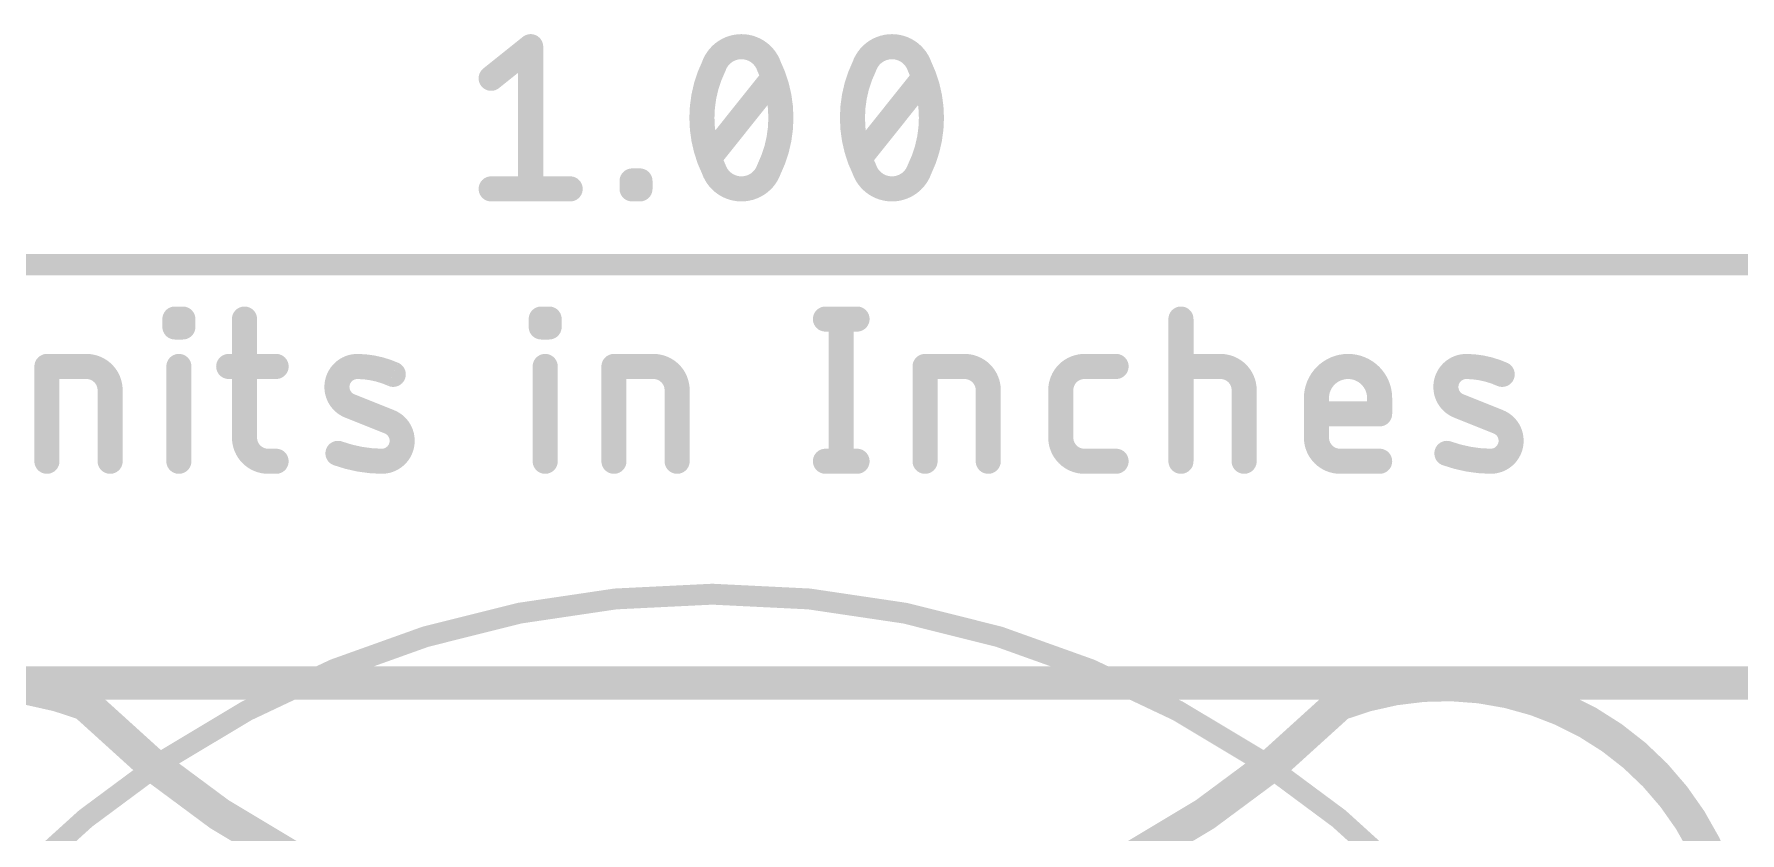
# Model space of a CAD drawing. Extents: x -31.8 to 54.9, y -9.4 to 30.
# Drawn here: x 8.58 to 18.94, y 24.49 to 29.34 of the extents above; entities that cross this region are included whole.
import ezdxf

# ---------------------------------------------------------------- set-up
doc = ezdxf.new("R2010")
doc.units = 0
for name, color, linetype in [('1', 12, 'CONTINUOUS'), ('16', 132, 'CONTINUOUS'), ('20', 31, 'CONTINUOUS'), ('22', 253, 'CONTINUOUS'), ('40', 132, 'CONTINUOUS'), ('47', 253, 'CONTINUOUS'), ('52', 253, 'CONTINUOUS')]:
    doc.layers.add(name, color=color, linetype=linetype)

msp = doc.modelspace()

# ---------------------------------------------------------------- linework, layer by layer
at = {"layer": '1', "const_width": 0.2032}
msp.add_lwpolyline([(25.4, 25.4), (0, 25.4)], dxfattribs=at)
at = {"layer": '16', "const_width": 0.2032}
msp.add_lwpolyline([(0, 25.4), (25.4, 25.4)], dxfattribs=at)
at = {"layer": '20', "const_width": 0.2032}
msp.add_lwpolyline([(25.4, 25.4), (0, 25.4)], dxfattribs=at)
at = {"layer": '22'}
for points, const_width in [([(8.89, 25.273, 0.4142), (6.604, 24.257)], 0.2032), ([(18.796, 24.257, 0.4142), (16.51, 25.273)], 0.2032), ([(8.89, 25.273, 0.4142), (16.51, 25.273)], 0.2032), ([(8.9259, 25.3089, 1), (8.8541, 25.2371)], 0.1016), ([(8.8718, 25.2256, 1), (8.9082, 25.3204)], 0.1016), ([(16.4918, 25.3204, 1), (16.5282, 25.2256)], 0.1016), ([(16.5459, 25.2371, 1), (16.4741, 25.3089)], 0.1016)]:
    msp.add_lwpolyline(points, format="xyb", dxfattribs=dict(at, const_width=const_width))
at = {"layer": '40', "const_width": 0.127}
msp.add_lwpolyline([(12.7, 13.939, 1), (12.7, 25.939, 1), (12.7, 13.939)], format="xyb", dxfattribs=at)
at = {"layer": '47'}
for points, const_width in [([(11.357, 29.0719), (11.5969, 29.2638)], 0.1524), ([(11.5969, 29.2638), (11.5969, 28.4002)], 0.1524), ([(12.6851, 28.5921), (13.0689, 29.0719)], 0.1524), ([(13.5995, 28.5921), (13.9833, 29.0719)], 0.1524), ([(12.213, 28.4002), (12.213, 28.4482)], 0.1524), ([(12.213, 28.4482), (12.2609, 28.4482)], 0.1524), ([(12.2609, 28.4482), (12.2609, 28.4002)], 0.1524), ([(11.357, 28.4002), (11.8368, 28.4002)], 0.1524), ([(12.2609, 28.4002), (12.213, 28.4002)], 0.1524), ([(0.065, 27.94), (25.335, 27.94)], 0.13), ([(9.4361, 27.5618), (9.4361, 27.6098)], 0.1524), ([(9.4361, 27.6098), (9.4841, 27.6098)], 0.1524), ([(9.4841, 27.6098), (9.4841, 27.5618)], 0.1524), ([(9.8587, 27.6098), (9.8587, 26.8901)], 0.1524), ([(11.6611, 27.5618), (11.6611, 27.6098)], 0.1524), ([(11.6611, 27.6098), (11.7091, 27.6098)], 0.1524), ([(11.7091, 27.6098), (11.7091, 27.5618)], 0.1524), ([(13.3875, 27.6098), (13.5794, 27.6098)], 0.1524), ([(13.4834, 27.6098), (13.4834, 26.7462)], 0.1524), ([(15.547, 26.7462), (15.547, 27.6098)], 0.1524), ([(9.4841, 27.5618), (9.4361, 27.5618)], 0.1524), ([(11.7091, 27.5618), (11.6611, 27.5618)], 0.1524), ([(8.6586, 26.7462), (8.6586, 27.3219)], 0.1524), ([(8.6586, 27.3219), (8.8985, 27.3219)], 0.1524), ([(9.4601, 26.7462), (9.4601, 27.3219)], 0.1524), ([(9.7627, 27.3219), (10.0506, 27.3219)], 0.1524), ([(11.6851, 26.7462), (11.6851, 27.3219)], 0.1524), ([(12.1028, 26.7462), (12.1028, 27.3219)], 0.1524), ([(12.1028, 27.3219), (12.3427, 27.3219)], 0.1524), ([(13.9925, 26.7462), (13.9925, 27.3219)], 0.1524), ([(13.9925, 27.3219), (14.2324, 27.3219)], 0.1524), ([(14.961, 27.3219), (15.1529, 27.3219)], 0.1524), ([(15.547, 27.3219), (15.7869, 27.3219)], 0.1524), ([(9.0424, 27.178), (9.0424, 26.7462)], 0.1524), ([(12.4866, 27.178), (12.4866, 26.7462)], 0.1524), ([(14.3764, 27.178), (14.3764, 26.7462)], 0.1524), ([(14.817, 26.8901), (14.817, 27.178)], 0.1524), ([(15.9308, 27.178), (15.9308, 26.7462)], 0.1524), ([(10.7383, 26.9861), (10.4984, 27.082)], 0.1524), ([(16.37, 26.8901), (16.37, 27.13)], 0.1524), ([(16.7538, 27.13), (16.7538, 27.0341)], 0.1524), ([(17.4743, 26.9861), (17.2344, 27.082)], 0.1524), ([(16.7538, 27.0341), (16.37, 27.0341)], 0.1524), ([(10.0026, 26.7462), (10.0506, 26.7462)], 0.1524), ([(13.3875, 26.7462), (13.5794, 26.7462)], 0.1524), ([(15.1529, 26.7462), (14.961, 26.7462)], 0.1524), ([(16.7538, 26.7462), (16.5139, 26.7462)], 0.1524)]:
    msp.add_lwpolyline(points, dxfattribs=dict(at, const_width=const_width))
for points, const_width in [([(11.635, 29.2638, 1), (11.5588, 29.2638)], 0.0762), ([(11.6207, 29.234, 1), (11.5731, 29.2936)], 0.0762), ([(12.877, 29.2638, 0.3205), (12.7091, 29.1439)], 0.1524), ([(13.045, 29.1439, 0.3205), (12.877, 29.2638)], 0.1524), ([(12.877, 29.3019, 1), (12.877, 29.2257)], 0.0762), ([(12.877, 29.2257, 1), (12.877, 29.3019)], 0.0762), ([(13.7914, 29.2638, 0.3205), (13.6235, 29.1439)], 0.1524), ([(13.9594, 29.1439, 0.3205), (13.7914, 29.2638)], 0.1524), ([(13.7914, 29.3019, 1), (13.7914, 29.2257)], 0.0762), ([(13.7914, 29.2257, 1), (13.7914, 29.3019)], 0.0762), ([(12.7091, 29.1439, 0.1139), (12.6371, 28.832)], 0.1524), ([(12.7434, 29.1272, 1), (12.6749, 29.1605)], 0.0762), ([(13.1169, 28.832, 0.1139), (13.045, 29.1439)], 0.1524), ([(13.0792, 29.1605, 1), (13.0107, 29.1272)], 0.0762), ([(13.6235, 29.1439, 0.1139), (13.5515, 28.832)], 0.1524), ([(13.6578, 29.1272, 1), (13.5893, 29.1605)], 0.0762), ([(14.0313, 28.832, 0.1139), (13.9594, 29.1439)], 0.1524), ([(13.9936, 29.1605, 1), (13.9251, 29.1272)], 0.0762), ([(11.3332, 29.1016, 1), (11.3808, 29.0421)], 0.0762), ([(12.6731, 29.1562, 1), (12.7451, 29.1315)], 0.0762), ([(13.0089, 29.1315, 1), (13.081, 29.1562)], 0.0762), ([(13.0987, 29.0481, 1), (13.0392, 29.0957)], 0.0762), ([(13.5875, 29.1562, 1), (13.6595, 29.1315)], 0.0762), ([(13.9233, 29.1315, 1), (13.9954, 29.1562)], 0.0762), ([(14.0131, 29.0481, 1), (13.9536, 29.0957)], 0.0762), ([(12.6371, 28.832, 0.1139), (12.7091, 28.5201)], 0.1524), ([(12.6752, 28.832, 1), (12.599, 28.832)], 0.0762), ([(13.045, 28.5201, 0.1139), (13.1169, 28.832)], 0.1524), ([(13.155, 28.832, 1), (13.0788, 28.832)], 0.0762), ([(13.5515, 28.832, 0.1139), (13.6235, 28.5201)], 0.1524), ([(13.5896, 28.832, 1), (13.5134, 28.832)], 0.0762), ([(13.9594, 28.5201, 0.1139), (14.0313, 28.832)], 0.1524), ([(14.0694, 28.832, 1), (13.9932, 28.832)], 0.0762), ([(12.599, 28.832, 1), (12.6752, 28.832)], 0.0762), ([(13.0788, 28.832, 1), (13.155, 28.832)], 0.0762), ([(13.5134, 28.832, 1), (13.5896, 28.832)], 0.0762), ([(13.9932, 28.832, 1), (14.0694, 28.832)], 0.0762), ([(12.6554, 28.6159, 1), (12.7149, 28.5683)], 0.0762), ([(13.5698, 28.6159, 1), (13.6293, 28.5683)], 0.0762), ([(12.2511, 28.4482, 1), (12.1749, 28.4482)], 0.0762), ([(12.213, 28.4863, 1), (12.213, 28.4101)], 0.0762), ([(12.299, 28.4482, 1), (12.2228, 28.4482)], 0.0762), ([(12.2609, 28.4101, 1), (12.2609, 28.4863)], 0.0762), ([(12.7091, 28.5201, 0.3205), (12.877, 28.4002)], 0.1524), ([(12.7451, 28.5325, 1), (12.6731, 28.5078)], 0.0762), ([(12.6749, 28.5034, 1), (12.7434, 28.5368)], 0.0762), ([(12.877, 28.4002, 0.3205), (13.045, 28.5201)], 0.1524), ([(13.0107, 28.5368, 1), (13.0792, 28.5034)], 0.0762), ([(13.081, 28.5078, 1), (13.0089, 28.5325)], 0.0762), ([(13.6235, 28.5201, 0.3205), (13.7914, 28.4002)], 0.1524), ([(13.6595, 28.5325, 1), (13.5875, 28.5078)], 0.0762), ([(13.5893, 28.5034, 1), (13.6578, 28.5368)], 0.0762), ([(13.7914, 28.4002, 0.3205), (13.9594, 28.5201)], 0.1524), ([(13.9251, 28.5368, 1), (13.9936, 28.5034)], 0.0762), ([(13.9954, 28.5078, 1), (13.9233, 28.5325)], 0.0762), ([(11.357, 28.4383, 1), (11.357, 28.3621)], 0.0762), ([(11.5588, 28.4002, 1), (11.635, 28.4002)], 0.0762), ([(11.8368, 28.3621, 1), (11.8368, 28.4383)], 0.0762), ([(12.213, 28.4383, 1), (12.213, 28.3621)], 0.0762), ([(12.1749, 28.4002, 1), (12.2511, 28.4002)], 0.0762), ([(12.2228, 28.4002, 1), (12.299, 28.4002)], 0.0762), ([(12.2609, 28.3621, 1), (12.2609, 28.4383)], 0.0762), ([(12.877, 28.4383, 1), (12.877, 28.3621)], 0.0762), ([(12.877, 28.3621, 1), (12.877, 28.4383)], 0.0762), ([(13.7914, 28.4383, 1), (13.7914, 28.3621)], 0.0762), ([(13.7914, 28.3621, 1), (13.7914, 28.4383)], 0.0762), ([(9.4742, 27.6098, 1), (9.398, 27.6098)], 0.0762), ([(9.4361, 27.6479, 1), (9.4361, 27.5717)], 0.0762), ([(9.5222, 27.6098, 1), (9.446, 27.6098)], 0.0762), ([(9.4841, 27.5717, 1), (9.4841, 27.6479)], 0.0762), ([(9.8968, 27.6098, 1), (9.8206, 27.6098)], 0.0762), ([(11.6992, 27.6098, 1), (11.623, 27.6098)], 0.0762), ([(11.6611, 27.6479, 1), (11.6611, 27.5717)], 0.0762), ([(11.7472, 27.6098, 1), (11.671, 27.6098)], 0.0762), ([(11.7091, 27.5717, 1), (11.7091, 27.6479)], 0.0762), ([(13.3875, 27.6479, 1), (13.3875, 27.5717)], 0.0762), ([(13.5215, 27.6098, 1), (13.4453, 27.6098)], 0.0762), ([(13.5794, 27.5717, 1), (13.5794, 27.6479)], 0.0762), ([(15.5851, 27.6098, 1), (15.5089, 27.6098)], 0.0762), ([(9.4361, 27.5999, 1), (9.4361, 27.5237)], 0.0762), ([(9.398, 27.5618, 1), (9.4742, 27.5618)], 0.0762), ([(9.446, 27.5618, 1), (9.5222, 27.5618)], 0.0762), ([(9.4841, 27.5237, 1), (9.4841, 27.5999)], 0.0762), ([(11.6611, 27.5999, 1), (11.6611, 27.5237)], 0.0762), ([(11.623, 27.5618, 1), (11.6992, 27.5618)], 0.0762), ([(11.671, 27.5618, 1), (11.7472, 27.5618)], 0.0762), ([(11.7091, 27.5237, 1), (11.7091, 27.5999)], 0.0762), ([(8.6967, 27.3219, 1), (8.6205, 27.3219)], 0.0762), ([(8.6586, 27.36, 1), (8.6586, 27.2838)], 0.0762), ([(9.0424, 27.178, 0.4142), (8.8985, 27.3219)], 0.1524), ([(8.8985, 27.36, 1), (8.8985, 27.2838)], 0.0762), ([(8.8985, 27.2838, 1), (8.8985, 27.36)], 0.0762), ([(9.4982, 27.3219, 1), (9.422, 27.3219)], 0.0762), ([(9.7627, 27.36, 1), (9.7627, 27.2838)], 0.0762), ([(10.0506, 27.2838, 1), (10.0506, 27.36)], 0.0762), ([(10.5463, 27.3219, 0.8318), (10.4984, 27.082)], 0.1524), ([(10.7622, 27.274, 0.1025), (10.5463, 27.3219)], 0.1524), ([(10.5469, 27.36, 1), (10.5458, 27.2838)], 0.0762), ([(10.5458, 27.2838, 1), (10.5469, 27.36)], 0.0762), ([(11.7232, 27.3219, 1), (11.647, 27.3219)], 0.0762), ([(12.1409, 27.3219, 1), (12.0647, 27.3219)], 0.0762), ([(12.1028, 27.36, 1), (12.1028, 27.2838)], 0.0762), ([(12.4866, 27.178, 0.4142), (12.3427, 27.3219)], 0.1524), ([(12.3427, 27.36, 1), (12.3427, 27.2838)], 0.0762), ([(12.3427, 27.2838, 1), (12.3427, 27.36)], 0.0762), ([(14.0306, 27.3219, 1), (13.9544, 27.3219)], 0.0762), ([(13.9925, 27.36, 1), (13.9925, 27.2838)], 0.0762), ([(14.3764, 27.178, 0.4142), (14.2324, 27.3219)], 0.1524), ([(14.2324, 27.36, 1), (14.2324, 27.2838)], 0.0762), ([(14.2324, 27.2838, 1), (14.2324, 27.36)], 0.0762), ([(14.961, 27.3219, 0.4142), (14.817, 27.178)], 0.1524), ([(14.961, 27.36, 1), (14.961, 27.2838)], 0.0762), ([(14.961, 27.2838, 1), (14.961, 27.36)], 0.0762), ([(15.1529, 27.2838, 1), (15.1529, 27.36)], 0.0762), ([(15.547, 27.36, 1), (15.547, 27.2838)], 0.0762), ([(15.9308, 27.178, 0.4142), (15.7869, 27.3219)], 0.1524), ([(15.7869, 27.36, 1), (15.7869, 27.2838)], 0.0762), ([(15.7869, 27.2838, 1), (15.7869, 27.36)], 0.0762), ([(16.7538, 27.13, 1), (16.37, 27.13)], 0.1524), ([(17.2824, 27.3219, 0.8318), (17.2344, 27.082)], 0.1524), ([(17.2829, 27.36, 1), (17.2818, 27.2838)], 0.0762), ([(17.4983, 27.274, 0.1025), (17.2824, 27.3219)], 0.1524), ([(17.2818, 27.2838, 1), (17.2829, 27.36)], 0.0762), ([(9.0805, 27.178, 1), (9.0043, 27.178)], 0.0762), ([(10.7466, 27.2392, 1), (10.7779, 27.3087)], 0.0762), ([(12.5247, 27.178, 1), (12.4485, 27.178)], 0.0762), ([(14.4145, 27.178, 1), (14.3383, 27.178)], 0.0762), ([(14.8551, 27.178, 1), (14.7789, 27.178)], 0.0762), ([(15.9689, 27.178, 1), (15.8927, 27.178)], 0.0762), ([(17.4826, 27.2392, 1), (17.5139, 27.3087)], 0.0762), ([(9.0043, 27.178, 1), (9.0805, 27.178)], 0.0762), ([(10.5125, 27.1174, 1), (10.4842, 27.0467)], 0.0762), ([(10.4842, 27.0467, 1), (10.5125, 27.1174)], 0.0762), ([(12.4485, 27.178, 1), (12.5247, 27.178)], 0.0762), ([(14.3383, 27.178, 1), (14.4145, 27.178)], 0.0762), ([(14.7789, 27.178, 1), (14.8551, 27.178)], 0.0762), ([(15.8927, 27.178, 1), (15.9689, 27.178)], 0.0762), ([(16.4081, 27.13, 1), (16.3319, 27.13)], 0.0762), ([(16.3319, 27.13, 1), (16.4081, 27.13)], 0.0762), ([(16.7919, 27.13, 1), (16.7157, 27.13)], 0.0762), ([(16.7157, 27.13, 1), (16.7919, 27.13)], 0.0762), ([(17.2486, 27.1174, 1), (17.2203, 27.0467)], 0.0762), ([(17.2203, 27.0467, 1), (17.2486, 27.1174)], 0.0762), ([(10.6903, 26.7462, 0.8318), (10.7383, 26.9861)], 0.1524), ([(10.7524, 27.0215, 1), (10.7241, 26.9507)], 0.0762), ([(10.7241, 26.9507, 1), (10.7524, 27.0215)], 0.0762), ([(16.37, 27.0722, 1), (16.37, 26.996)], 0.0762), ([(16.7157, 27.0341, 1), (16.7919, 27.0341)], 0.0762), ([(16.7538, 26.996, 1), (16.7538, 27.0722)], 0.0762), ([(17.4263, 26.7462, 0.8318), (17.4743, 26.9861)], 0.1524), ([(17.4884, 27.0215, 1), (17.4601, 26.9507)], 0.0762), ([(17.4601, 26.9507, 1), (17.4884, 27.0215)], 0.0762), ([(9.8587, 26.8901, 0.4142), (10.0026, 26.7462)], 0.1524), ([(9.8968, 26.8901, 1), (9.8206, 26.8901)], 0.0762), ([(14.817, 26.8901, 0.4142), (14.961, 26.7462)], 0.1524), ([(14.8551, 26.8901, 1), (14.7789, 26.8901)], 0.0762), ([(16.37, 26.8901, 0.4142), (16.5139, 26.7462)], 0.1524), ([(16.4081, 26.8901, 1), (16.3319, 26.8901)], 0.0762), ([(9.8206, 26.8901, 1), (9.8968, 26.8901)], 0.0762), ([(10.4264, 26.7942, 0.083), (10.6903, 26.7462)], 0.1524), ([(10.4393, 26.83, 1), (10.4135, 26.7583)], 0.0762), ([(14.7789, 26.8901, 1), (14.8551, 26.8901)], 0.0762), ([(16.3319, 26.8901, 1), (16.4081, 26.8901)], 0.0762), ([(17.1624, 26.7942, 0.083), (17.4263, 26.7462)], 0.1524), ([(17.1753, 26.83, 1), (17.1495, 26.7583)], 0.0762), ([(8.6205, 26.7462, 1), (8.6967, 26.7462)], 0.0762), ([(9.0043, 26.7462, 1), (9.0805, 26.7462)], 0.0762), ([(9.422, 26.7462, 1), (9.4982, 26.7462)], 0.0762), ([(10.0026, 26.7843, 1), (10.0026, 26.7081)], 0.0762), ([(10.0026, 26.7081, 1), (10.0026, 26.7843)], 0.0762), ([(10.0506, 26.7081, 1), (10.0506, 26.7843)], 0.0762), ([(10.6908, 26.7843, 1), (10.6897, 26.7081)], 0.0762), ([(10.6897, 26.7081, 1), (10.6908, 26.7843)], 0.0762), ([(11.647, 26.7462, 1), (11.7232, 26.7462)], 0.0762), ([(12.0647, 26.7462, 1), (12.1409, 26.7462)], 0.0762), ([(12.4485, 26.7462, 1), (12.5247, 26.7462)], 0.0762), ([(13.3875, 26.7843, 1), (13.3875, 26.7081)], 0.0762), ([(13.4453, 26.7462, 1), (13.5215, 26.7462)], 0.0762), ([(13.5794, 26.7081, 1), (13.5794, 26.7843)], 0.0762), ([(13.9544, 26.7462, 1), (14.0306, 26.7462)], 0.0762), ([(14.3383, 26.7462, 1), (14.4145, 26.7462)], 0.0762), ([(14.961, 26.7843, 1), (14.961, 26.7081)], 0.0762), ([(14.961, 26.7081, 1), (14.961, 26.7843)], 0.0762), ([(15.1529, 26.7081, 1), (15.1529, 26.7843)], 0.0762), ([(15.5089, 26.7462, 1), (15.5851, 26.7462)], 0.0762), ([(15.8927, 26.7462, 1), (15.9689, 26.7462)], 0.0762), ([(16.5139, 26.7843, 1), (16.5139, 26.7081)], 0.0762), ([(16.5139, 26.7081, 1), (16.5139, 26.7843)], 0.0762), ([(16.7538, 26.7081, 1), (16.7538, 26.7843)], 0.0762), ([(17.4269, 26.7843, 1), (17.4258, 26.7081)], 0.0762), ([(17.4258, 26.7081, 1), (17.4269, 26.7843)], 0.0762)]:
    msp.add_lwpolyline(points, format="xyb", dxfattribs=dict(at, const_width=const_width))
at = {"layer": '52', "const_width": 0.127}
msp.add_lwpolyline([(12.7, 13.939, 1), (12.7, 25.939, 1), (12.7, 13.939)], format="xyb", dxfattribs=at)

doc.saveas('drawing.dxf')
